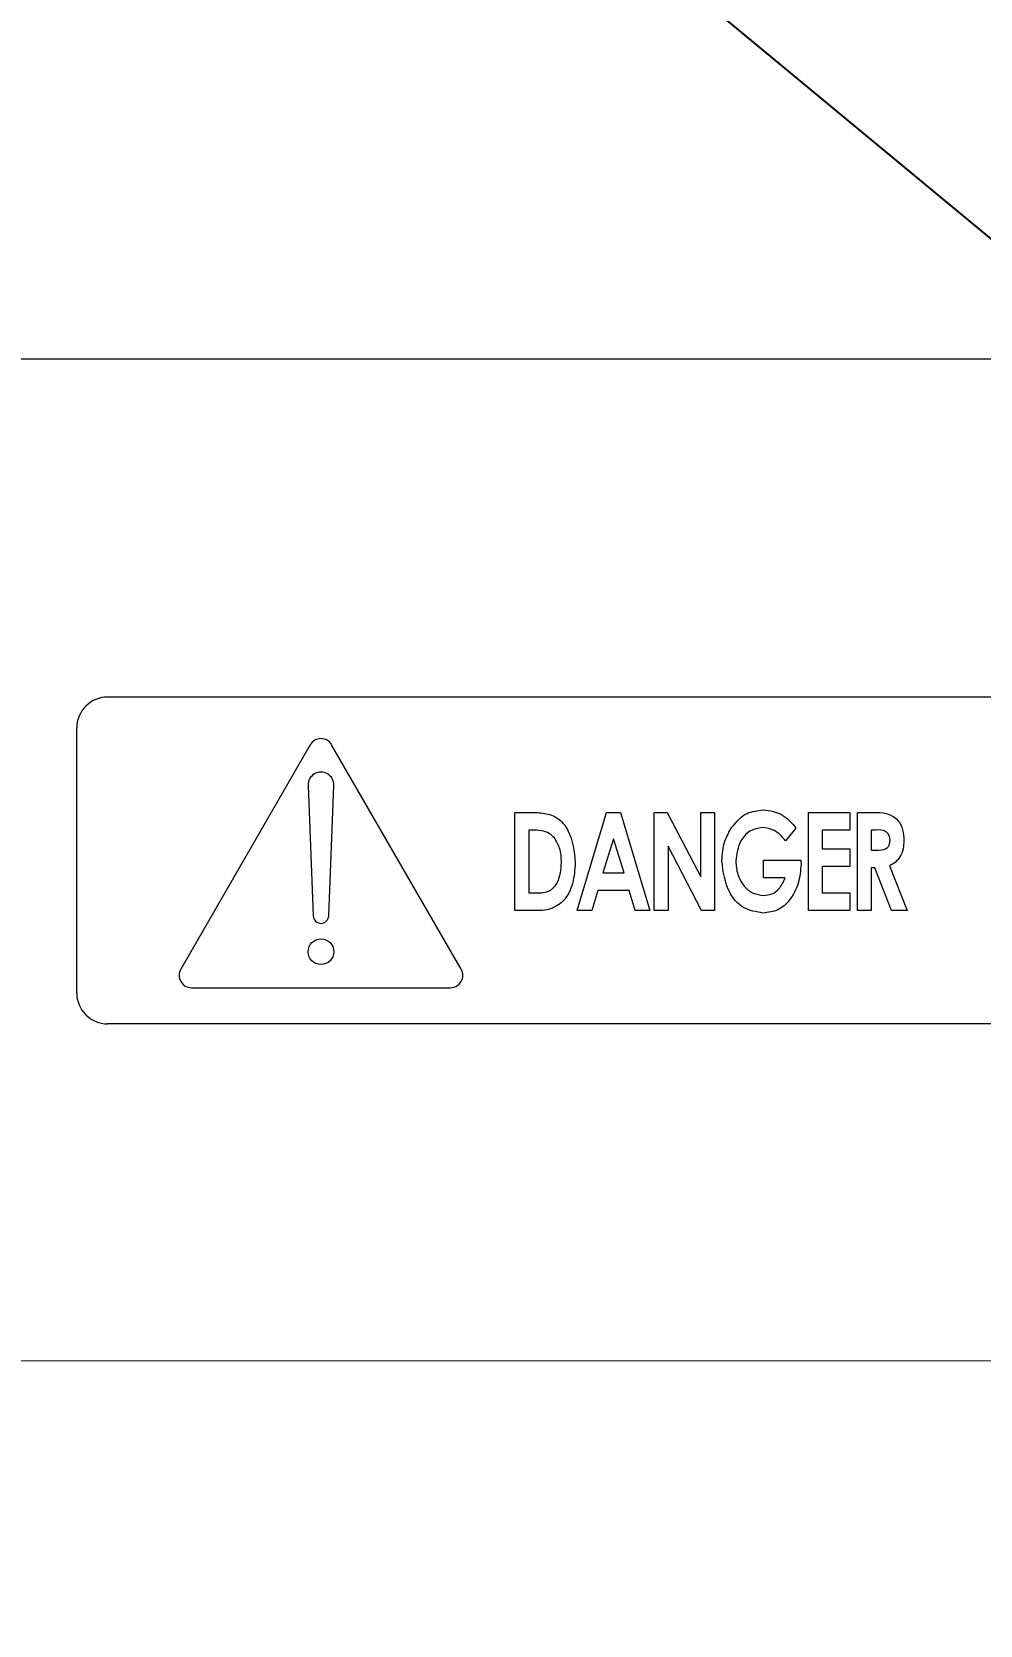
# Model space of a CAD drawing. Header units: feet. Extents: x -21 to 5170, y -254 to 1413.
# Drawn here: x 1863.201 to 1864.951, y 48.569 to 51.508 of the extents above; entities that cross this region are included whole.
import ezdxf
from ezdxf import colors
from ezdxf.entities.mleader import LeaderData, LeaderLine
from ezdxf.math import Vec2, Vec3

# ---------------------------------------------------------------- set-up
doc = ezdxf.new("R2010")
doc.units = ezdxf.units.FT
doc.header["$MEASUREMENT"] = 0
doc.layers.add('ATI CENTER SUPPORT', color=7, linetype='Continuous')
doc.layers.add('G-ANNO-TEXT', color=1, linetype='Continuous')
doc.styles.add('NEI-A', font='arial.ttf')

msp = doc.modelspace()

# ---------------------------------------------------------------- leaders
at = {"layer": 'G-ANNO-TEXT'}
ml = msp.add_multileader_mtext('Standard', dxfattribs=at)
ml.set_content('(TYP.) DC STRINGS FROM TRACKER TABLES ', color=256, style='NEI-A')
ml.set_leader_properties()
ml.build(insert=Vec2(0, 0))
ml.multileader.update_dxf_attribs({"dogleg_length": 0.89968, "arrow_head_size": 3})
ctx = ml.context
ctx.base_point, ctx.char_height, ctx.arrow_head_size, ctx.landing_gap_size, ctx.plane_origin = Vec3(1874.6988, 43.81809), 2, 3, 1.53573, Vec3(1922.73585, 88.3542)
notes = []
notes.append((ctx, [(0, (1, 1, 0), (1873.79912, 43.81809), (1, 0), 0.89968, [(0, [(1854.93558, 59.43313)], 0, [])])]))
ctx.mtext.insert, ctx.mtext.width, ctx.mtext.flow_direction = Vec3(1876.23453, 44.83514), 33.7171351, 5
ctx.mtext.has_bg_fill, ctx.mtext.bg_color, ctx.mtext.bg_scale_factor, ctx.mtext.bg_transparency, ctx.mtext.use_window_bg_color = 1, -1073741824, 1.5, 0, 1
for ctx, leaders in notes:
    for number, flags, end, landing, length, lines in leaders:
        leader = LeaderData()
        leader.index, (leader.has_last_leader_line, leader.has_dogleg_vector, leader.attachment_direction) = number, flags
        leader.last_leader_point, leader.dogleg_vector, leader.dogleg_length = Vec3(end), Vec3(landing), length
        for number, points, colour, breaks in lines:
            line = LeaderLine()
            line.index, line.vertices, line.color, line.breaks = number, Vec3.list(points), colors.encode_raw_color(colour), breaks
            leader.lines.append(line)
        ctx.leaders.append(leader)

# ---------------------------------------------------------------- next in the draw order: linework, layer by layer
at = {"layer": 'ATI CENTER SUPPORT', "color": 8, "linetype": 'Continuous', "lineweight": 15}
for p, q in [((2078.84262, 50.90399), (1861.30049, 50.90399)), ((1867.32702, 50.28096), (1863.34036, 50.28096)), ((1863.28338, 49.7349), (1863.28338, 50.22398)), ((1863.71446, 50.19288), (1863.47541, 49.77883)), ((1863.99299, 49.77883), (1863.75394, 50.19288)), ((1863.71047, 50.11788), (1863.71997, 49.87704)), ((1863.74843, 49.87704), (1863.75792, 50.11788)), ((1864.09231, 50.068), (1864.12398, 50.068)), ((1864.09231, 49.88709), (1864.09231, 50.068)), ((1864.20689, 49.88709), (1864.2615, 50.068)), ((1864.2615, 50.068), (1864.28683, 50.068)), ((1864.28683, 50.068), (1864.34141, 49.88709)), ((1864.34929, 49.88709), (1864.34929, 50.068)), ((1864.34929, 50.068), (1864.37336, 50.068)), ((1864.37336, 50.068), (1864.43511, 49.94896)), ((1864.43511, 49.94896), (1864.43511, 50.068)), ((1864.43511, 50.068), (1864.46063, 50.068)), ((1864.46063, 50.068), (1864.46063, 49.88709)), ((1864.63411, 50.068), (1864.71065, 50.068)), ((1864.63411, 49.88709), (1864.63411, 50.068)), ((1864.71065, 50.068), (1864.71065, 50.03553)), ((1864.72433, 50.068), (1864.75351, 50.068)), ((1864.72433, 49.88709), (1864.72433, 50.068)), ((1864.12728, 50.03553), (1864.11782, 50.03553)), ((1864.11782, 50.03553), (1864.11782, 49.91957)), ((1864.61057, 50.03923), (1864.59147, 50.01571)), ((1864.65962, 50.03553), (1864.65962, 50.00074)), ((1864.71065, 50.03553), (1864.65962, 50.03553)), ((1864.74985, 50.03553), (1864.74985, 49.99842)), ((1864.75815, 50.03553), (1864.74985, 50.03553)), ((1864.27415, 50.01948), (1864.2544, 49.95668)), ((1864.29386, 49.95668), (1864.27415, 50.01948)), ((1864.43638, 49.88709), (1864.37481, 50.00578)), ((1864.37481, 50.00578), (1864.37481, 49.88709)), ((1864.55085, 49.9474), (1864.55085, 49.97987)), ((1864.55085, 49.97987), (1864.62024, 49.97987)), ((1864.62024, 49.97987), (1864.62043, 49.97215)), ((1864.65962, 50.00074), (1864.71065, 50.00074)), ((1864.71065, 50.00074), (1864.71065, 49.96827)), ((1864.74985, 49.99842), (1864.75934, 49.99842)), ((1864.2544, 49.95668), (1864.29386, 49.95668)), ((1864.59078, 49.9474), (1864.55085, 49.9474)), ((1864.71065, 49.96827), (1864.65962, 49.96827)), ((1864.65962, 49.96827), (1864.65962, 49.91957)), ((1864.7567, 49.96595), (1864.74985, 49.96595)), ((1864.74985, 49.96595), (1864.74985, 49.88709)), ((1864.78739, 49.88709), (1864.7567, 49.96595)), ((1864.78377, 49.96965), (1864.81595, 49.88709)), ((1864.11782, 49.91957), (1864.1308, 49.91957)), ((1864.24497, 49.9242), (1864.23417, 49.88709)), ((1864.30328, 49.9242), (1864.24497, 49.9242)), ((1864.31409, 49.88709), (1864.30328, 49.9242)), ((1864.65962, 49.91957), (1864.71065, 49.91957)), ((1864.71065, 49.91957), (1864.71065, 49.88709)), ((1864.12446, 49.88709), (1864.09231, 49.88709)), ((1864.23417, 49.88709), (1864.20689, 49.88709)), ((1864.34141, 49.88709), (1864.31409, 49.88709)), ((1864.37481, 49.88709), (1864.34929, 49.88709)), ((1864.46063, 49.88709), (1864.43638, 49.88709)), ((1864.71065, 49.88709), (1864.63411, 49.88709)), ((1864.74985, 49.88709), (1864.72433, 49.88709)), ((1864.81595, 49.88709), (1864.78739, 49.88709)), ((1863.49515, 49.74465), (1863.97325, 49.74465)), ((1867.32702, 49.67792), (1863.34036, 49.67792)), ((2077.87777, 48.97464), (1862.26535, 49.05638))]:
    msp.add_line(p, q, dxfattribs=at)
msp.add_circle((1863.7342, 49.81112), 0.02374, dxfattribs=at)
for centre, radius, start, end in [((1863.34036, 50.22398), 0.05698, 89.99613, 180.00348), ((1863.7342, 50.18149), 0.02279, 30.00173, 149.99827), ((1863.7342, 50.11881), 0.02374, 357.74569, 182.25431), ((1863.7342, 49.8776), 0.01424, 182.25105, 357.74895), ((1863.49515, 49.76744), 0.02279, 150, 270.00173), ((1863.97325, 49.76744), 0.02279, 270.00965, 30), ((1863.34036, 49.7349), 0.05698, 179.99649, 270.0039)]:
    msp.add_arc(centre, radius, start, end, dxfattribs=at)
for points, knots in [([(1864.12398, 50.068), (1864.13274, 50.06778), (1864.15017, 50.06734), (1864.17528, 50.05692), (1864.19851, 50.0253), (1864.20153, 49.99574), (1864.20364, 49.97501)], [0, 0, 0, 0, 0.1879073, 0.37412121, 0.56114536, 1, 1, 1, 1]), ([(1864.49279, 50.04101), (1864.50131, 50.051), (1864.51655, 50.06886), (1864.53963, 50.07149), (1864.5498, 50.07264)], [0, 0, 0, 0, 0.5593872, 1, 1, 1, 1]), ([(1864.5498, 50.07264), (1864.55651, 50.0722), (1864.56851, 50.07142), (1864.57937, 50.06633), (1864.58415, 50.06409)], [0, 0, 0, 0, 0.5596901, 1, 1, 1, 1]), ([(1864.58415, 50.06409), (1864.5898, 50.06021), (1864.5999, 50.05326), (1864.60731, 50.04352), (1864.61057, 50.03923)], [0, 0, 0, 0, 0.5592803, 1, 1, 1, 1]), ([(1864.75351, 50.068), (1864.76185, 50.06805), (1864.77835, 50.06815), (1864.79968, 50.05599), (1864.80885, 50.03607), (1864.80971, 50.02311), (1864.81015, 50.01662)], [0, 0, 0, 0, 0.2818355, 0.5580839, 0.7787183, 1, 1, 1, 1]), ([(1864.16508, 50.02104), (1864.1623, 50.02381), (1864.15674, 50.02937), (1864.14347, 50.03464), (1864.13342, 50.03519), (1864.12728, 50.03553)], [0, 0, 0, 0, 0.27975773, 0.55985313, 1, 1, 1, 1]), ([(1864.47431, 49.97846), (1864.47513, 49.99096), (1864.47661, 50.01329), (1864.48784, 50.03253), (1864.49279, 50.04101)], [0, 0, 0, 0, 0.5598373, 1, 1, 1, 1]), ([(1864.54925, 50.04017), (1864.54108, 50.03876), (1864.52468, 50.03594), (1864.5043, 50.01236), (1864.50152, 49.99132), (1864.49982, 49.97849)], [0, 0, 0, 0, 0.2792754, 0.5602916, 1, 1, 1, 1]), ([(1864.59147, 50.01571), (1864.58514, 50.02318), (1864.57386, 50.03649), (1864.55676, 50.03905), (1864.54925, 50.04017)], [0, 0, 0, 0, 0.5606051, 1, 1, 1, 1]), ([(1864.78464, 50.01705), (1864.78429, 50.02018), (1864.78378, 50.02488), (1864.78018, 50.03005), (1864.77279, 50.03593), (1864.76465, 50.03571), (1864.75815, 50.03553)], [0, 0, 0, 0, 0.2497233, 0.3754399, 0.5009659, 1, 1, 1, 1]), ([(1864.17813, 49.97559), (1864.1778, 49.98474), (1864.17721, 50.00105), (1864.16878, 50.01494), (1864.16508, 50.02104)], [0, 0, 0, 0, 0.5606698, 1, 1, 1, 1]), ([(1864.75934, 49.99842), (1864.76564, 49.99846), (1864.77352, 49.99851), (1864.781, 50.00401), (1864.78418, 50.00936), (1864.78445, 50.01398), (1864.78464, 50.01705)], [0, 0, 0, 0, 0.4989007, 0.6242206, 0.7496714, 1, 1, 1, 1]), ([(1864.81015, 50.01662), (1864.8099, 50.01126), (1864.8094, 50.00056), (1864.80392, 49.9864), (1864.79489, 49.97569), (1864.78748, 49.97166), (1864.78377, 49.96965)], [0, 0, 0, 0, 0.2804041, 0.5600625, 0.7799401, 1, 1, 1, 1]), ([(1864.20364, 49.97501), (1864.20272, 49.96229), (1864.20087, 49.93692), (1864.18476, 49.90347), (1864.15475, 49.88649), (1864.13461, 49.88689), (1864.12446, 49.88709)], [0, 0, 0, 0, 0.2812261, 0.5608997, 0.7785988, 1, 1, 1, 1]), ([(1864.1308, 49.91957), (1864.14, 49.91972), (1864.15283, 49.91992), (1864.16531, 49.93032), (1864.17585, 49.94676), (1864.17713, 49.96296), (1864.17813, 49.97559)], [0, 0, 0, 0, 0.3133014, 0.436808, 0.5607672, 1, 1, 1, 1]), ([(1864.55049, 49.88246), (1864.53773, 49.88453), (1864.51217, 49.8887), (1864.48084, 49.92578), (1864.47678, 49.95848), (1864.47431, 49.97846)], [0, 0, 0, 0, 0.2793192, 0.5596829, 1, 1, 1, 1]), ([(1864.49982, 49.97849), (1864.50049, 49.96997), (1864.50181, 49.95294), (1864.51402, 49.93209), (1864.53114, 49.91743), (1864.54455, 49.91576), (1864.55125, 49.91493)], [0, 0, 0, 0, 0.2805437, 0.56059, 0.7804524, 1, 1, 1, 1]), ([(1864.62043, 49.97215), (1864.61935, 49.96035), (1864.61719, 49.93675), (1864.6019, 49.90702), (1864.57853, 49.88576), (1864.55983, 49.88356), (1864.55049, 49.88246)], [0, 0, 0, 0, 0.2805951, 0.5609755, 0.7805729, 1, 1, 1, 1]), ([(1864.55125, 49.91493), (1864.55642, 49.91538), (1864.56675, 49.91629), (1864.58236, 49.92756), (1864.58759, 49.93987), (1864.59078, 49.9474)], [0, 0, 0, 0, 0.2802486, 0.5598967, 1, 1, 1, 1])]:
    msp.add_open_spline(points, degree=3, knots=knots, dxfattribs=at)

doc.saveas('drawing.dxf')
